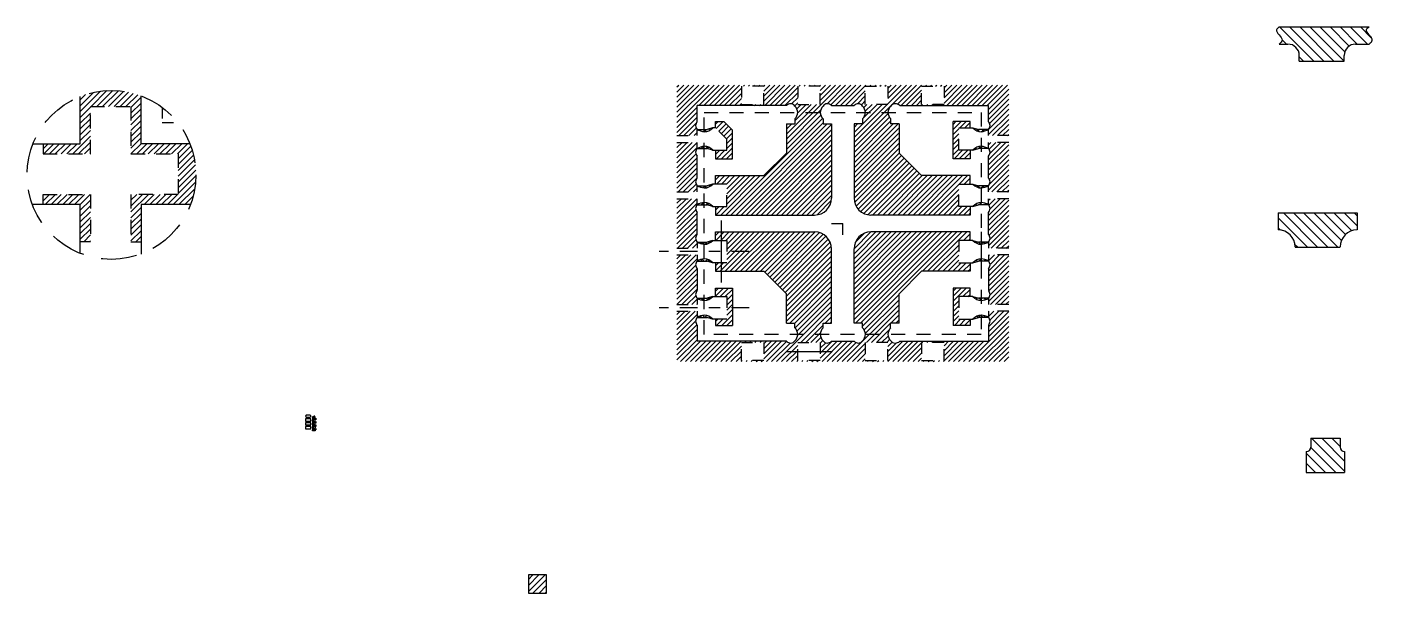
# Model space of a CAD drawing. Header units: millimetres. Extents: x 394.3 to 449.6, y 107.9 to 113.3.
# Drawn here: x 421.22 to 433.18, y 107.94 to 112.97 of the extents above; entities that cross this region are included whole.
import ezdxf

# ---------------------------------------------------------------- set-up
doc = ezdxf.new("R2010")
doc.units = ezdxf.units.MM
doc.header["$LTSCALE"] = 0.5
for name, pattern in [('CENTER', [50.8, 31.75, -6.35, 6.35, -6.35]), ('DASHED2', [9.525, 6.35, -3.175]), ('HIDDEN', [0.375, 0.25, -0.125]), ('PHANTOM', [2.5, 1.25, -0.25, 0.25, -0.25, 0.25, -0.25])]:
    doc.linetypes.add(name, pattern=pattern)
for name, color, linetype in [('1D', 4, 'Continuous'), ('BTM', 7, 'HIDDEN'), ('CEN', 2, 'CENTER'), ('DIM', 3, 'Continuous'), ('HEB', 4, 'Continuous'), ('HET', 6, 'Continuous'), ('PKG', 1, 'PHANTOM')]:
    doc.layers.add(name, color=color, linetype=linetype)
pattern_1 = [(45, (427.21077, 110.542206), (-0.02245064, 0.02245064), []), (135, (427.21077, 110.542206), (-0.02245064, -0.02245064), [])]
pattern_2 = [(135, (407.43764, 111.00964), (-0.04490128, -0.04490128), [])]

msp = doc.modelspace()

# ---------------------------------------------------------------- hatches: boundary and pattern name
at = {"ltscale": 0.1}
h = msp.add_hatch(dxfattribs=at)
h.set_pattern_fill('ANSI31', color=0, scale=0.02, angle=90, style=0)
h.set_pattern_definition(pattern_2)
edge = h.paths.add_edge_path()
edge.add_line((433.009, 112.813), (433.13, 112.813))
edge.add_spline(control_points=[(433.13, 112.813), (433.142, 112.822), (433.182, 112.865), (433.074, 112.924), (433.118, 112.957), (433.13, 112.965)], knot_values=[0, 0, 0, 0, 0.03085, 0.109821, 0.137676, 0.137676, 0.137676, 0.137676], degree=3, periodic=0)
edge.add_line((433.13, 112.965), (432.331, 112.965))
edge.add_spline(control_points=[(432.331, 112.965), (432.32, 112.957), (432.278, 112.925), (432.385, 112.866), (432.345, 112.823), (432.331, 112.813)], knot_values=[0.001312, 0.001312, 0.001312, 0.001312, 0.027856, 0.106827, 0.137676, 0.137676, 0.137676, 0.137676], degree=3, periodic=0)
edge.add_line((432.331, 112.813), (432.409, 112.813))
edge.add_arc((432.409, 112.713), 0.1, 0, 90, ccw=False)
edge.add_line((432.509, 112.713), (432.509, 112.661))
edge.add_line((432.509, 112.661), (432.909, 112.661))
edge.add_line((432.909, 112.661), (432.909, 112.713))
edge.add_arc((433.009, 112.713), 0.1, 90, 180, ccw=False)
h = msp.add_hatch(dxfattribs=at)
h.set_pattern_fill('ANSI31', color=0, scale=0.02, angle=90, style=0)
h.set_pattern_definition(pattern_2)
h.paths.add_polyline_path([(433.022, 111.162), (433.022, 111.314), (432.322, 111.314), (432.322, 111.162, -0.414214), (432.472, 111.012), (432.472, 111.01), (432.872, 111.01, -0.418124)])
h = msp.add_hatch(dxfattribs=at)
h.set_pattern_fill('ANSI31', color=0, scale=0.02, angle=90, style=0)
h.set_pattern_definition([(135, (407.661746, 110.56195), (-0.04490128, -0.04490128), [])])
h.paths.add_polyline_path([(432.912, 109.193, -0.414214), (432.872, 109.233), (432.872, 109.313), (432.612, 109.313), (432.612, 109.233, -0.414214), (432.572, 109.193), (432.572, 109.009), (432.912, 109.009)])
at = {"layer": '1D'}
h = msp.add_hatch(dxfattribs=at)
h.set_pattern_fill('ANSI31', color=256, scale=0.012, angle=360, style=0)
h.set_pattern_definition([(45, (427.631674, 110.131055), (-0.02694077, 0.02694077), [])])
h.paths.add_polyline_path([(425.827, 107.937), (425.827, 108.098), (425.666, 108.098), (425.666, 107.937)])
at = {"layer": 'HEB', "ltscale": 0.1}
h = msp.add_hatch(dxfattribs=at)
h.set_pattern_fill('ANSI31', color=256, scale=0.011489, style=0)
h.set_pattern_definition([(45, (413.965686, 105.936203), (-0.02579444, 0.02579444), [])])
h.paths.add_polyline_path([(421.688, 112.348), (421.688, 111.928), (421.358, 111.928), (421.358, 111.838), (421.778, 111.838), (421.778, 112.258), (422.138, 112.258), (422.138, 111.838), (422.558, 111.838), (422.558, 111.478), (422.138, 111.478), (422.138, 111.058), (422.228, 111.058), (422.228, 111.388), (422.668, 111.388, 0.089643), (422.715, 111.651, 0.095025), (422.662, 111.928), (422.228, 111.928), (422.228, 112.353, 0.186255)])
h.paths.add_polyline_path([(421.688, 111.388), (421.688, 111.058), (421.778, 111.058), (421.778, 111.478), (421.358, 111.478), (421.358, 111.388)], flags=17)
h = msp.add_hatch(dxfattribs=at)
h.set_pattern_fill('ANSI31', color=256, scale=0.01)
h.set_pattern_definition([(45, (427.430114, 110.58727), (-0.02245064, 0.02245064), [])])
h.paths.add_polyline_path([(427.477, 110.645), (427.327, 110.645), (427.327, 110.57), (427.427, 110.57), (427.427, 110.37), (427.327, 110.37), (427.327, 110.315), (427.477, 110.315)], flags=17)
h.paths.add_polyline_path([(429.587, 110.645), (429.437, 110.645), (429.437, 110.315), (429.587, 110.315), (429.587, 110.37), (429.487, 110.37), (429.487, 110.57), (429.587, 110.57)], flags=17)
h.paths.add_polyline_path([(427.165, 110.818, -0.442346), (427.165, 110.885), (427.165, 110.94), (426.985, 110.94), (426.985, 110.5), (427.165, 110.5), (427.165, 110.555, -0.442346), (427.165, 110.623)])
h.paths.add_polyline_path([(429.93, 110.94), (429.75, 110.94), (429.75, 110.885, -0.442346), (429.75, 110.818), (429.75, 110.623, -0.442346), (429.75, 110.555), (429.75, 110.5), (429.93, 110.5)])
h.paths.add_polyline_path([(429.93, 110.44), (429.75, 110.44), (429.75, 110.385, -0.442346), (429.75, 110.318), (429.75, 110.173), (428.963, 110.173, -0.437524), (428.882, 110.178, -0.200628), (428.857, 110.235), (428.657, 110.235, -0.200628), (428.632, 110.178, -0.473707), (428.558, 110.173), (428.357, 110.173, -0.473707), (428.282, 110.178, -0.200628), (428.257, 110.235), (428.057, 110.235, -0.200628), (428.032, 110.178, -0.473707), (427.958, 110.173), (427.165, 110.173), (427.165, 110.318, -0.442346), (427.165, 110.385), (427.165, 110.44), (426.985, 110.44), (426.985, 109.993), (429.93, 109.993)])
h.paths.add_polyline_path([(429.357, 110.163), (429.357, 110.003), (429.157, 110.003), (429.157, 110.163)], flags=16)
h.paths.add_polyline_path([(428.857, 110.163), (428.857, 110.003), (428.657, 110.003), (428.657, 110.163)], flags=16)
h.paths.add_polyline_path([(428.257, 110.163), (428.257, 110.003), (428.057, 110.003), (428.057, 110.163)], flags=16)
h.paths.add_polyline_path([(427.757, 110.163), (427.757, 110.003), (427.557, 110.003), (427.557, 110.163)], flags=16)
h.paths.add_polyline_path([(427.165, 111.318, -0.442346), (427.165, 111.385), (427.165, 111.44), (426.985, 111.44), (426.985, 111), (427.165, 111), (427.165, 111.055, -0.442346), (427.165, 111.123)])
h.paths.add_polyline_path([(429.93, 111.44), (429.75, 111.44), (429.75, 111.385, -0.442346), (429.75, 111.318), (429.75, 111.123, -0.442346), (429.75, 111.055), (429.75, 111), (429.93, 111)])
h.paths.add_polyline_path([(429.487, 111.07), (429.587, 111.07), (429.587, 111.145), (428.707, 111.145, 0.414214), (428.557, 110.995), (428.557, 110.335), (428.632, 110.335), (428.632, 110.293, -0.200628), (428.657, 110.235), (428.857, 110.235, -0.200628), (428.882, 110.293), (428.882, 110.335), (428.957, 110.335), (428.957, 110.595), (429.157, 110.795), (429.587, 110.795), (429.587, 110.87), (429.487, 110.87)])
h.paths.add_polyline_path([(428.357, 110.995, 0.414214), (428.207, 111.145), (427.327, 111.145), (427.327, 111.07), (427.427, 111.07), (427.427, 110.87), (427.327, 110.87), (427.327, 110.795), (427.757, 110.795), (427.957, 110.595), (427.957, 110.335), (428.032, 110.335), (428.032, 110.293, -0.200628), (428.057, 110.235), (428.257, 110.235, -0.200628), (428.282, 110.293), (428.282, 110.335), (428.357, 110.335)])
h.paths.add_polyline_path([(429.587, 111.87), (429.487, 111.87), (429.487, 112.07), (429.587, 112.07), (429.587, 112.125), (429.437, 112.125), (429.437, 111.795), (429.587, 111.795)], flags=17)
h.paths.add_polyline_path([(429.487, 111.57), (429.587, 111.57), (429.587, 111.645), (429.157, 111.645), (428.957, 111.845), (428.957, 112.105), (428.882, 112.105), (428.882, 112.148, -0.200628), (428.857, 112.205), (428.657, 112.205, -0.200628), (428.632, 112.148), (428.632, 112.105), (428.557, 112.105), (428.557, 111.445, 0.414214), (428.707, 111.295), (429.587, 111.295), (429.587, 111.37), (429.487, 111.37)])
h.paths.add_polyline_path([(429.93, 111.94), (429.75, 111.94), (429.75, 111.885, -0.442346), (429.75, 111.818), (429.75, 111.623, -0.442346), (429.75, 111.555), (429.75, 111.5), (429.93, 111.5)])
h.paths.add_polyline_path([(427.402, 112.125), (427.327, 112.125), (427.327, 112.07), (427.427, 111.97), (427.427, 111.87), (427.327, 111.87), (427.327, 111.795), (427.477, 111.795), (427.477, 112.05)], flags=17)
h.paths.add_polyline_path([(427.165, 111.818, -0.442346), (427.165, 111.885), (427.165, 111.94), (426.985, 111.94), (426.985, 111.5), (427.165, 111.5), (427.165, 111.555, -0.442346), (427.165, 111.623)])
h.paths.add_polyline_path([(428.357, 112.105), (428.282, 112.105), (428.282, 112.148, -0.200628), (428.257, 112.205), (428.057, 112.205, -0.200628), (428.032, 112.148), (428.032, 112.105), (427.957, 112.105), (427.957, 111.845), (427.757, 111.645), (427.327, 111.645), (427.327, 111.57), (427.427, 111.57), (427.427, 111.37), (427.327, 111.37), (427.327, 111.295), (428.207, 111.295, 0.414214), (428.357, 111.445)])
h.paths.add_polyline_path([(429.93, 112.448), (426.985, 112.448), (426.985, 112), (427.165, 112), (427.165, 112.055, -0.442346), (427.165, 112.123), (427.165, 112.268), (427.958, 112.268, -0.473707), (428.032, 112.263, -0.200628), (428.057, 112.205), (428.257, 112.205, -0.200628), (428.282, 112.263, -0.473707), (428.357, 112.268), (428.558, 112.268, -0.473707), (428.632, 112.263, -0.200628), (428.657, 112.205), (428.857, 112.205, -0.200628), (428.882, 112.263, -0.437524), (428.963, 112.268), (429.75, 112.268), (429.75, 112.123, -0.442346), (429.75, 112.055), (429.75, 112), (429.93, 112)])
h.paths.add_polyline_path([(428.657, 112.438), (428.857, 112.438), (428.857, 112.278), (428.657, 112.278)], flags=16)
h.paths.add_polyline_path([(428.257, 112.278), (428.057, 112.278), (428.057, 112.438), (428.257, 112.438)], flags=16)
h.paths.add_polyline_path([(429.157, 112.438), (429.357, 112.438), (429.357, 112.278), (429.157, 112.278)], flags=16)
h.paths.add_polyline_path([(427.757, 112.278), (427.557, 112.278), (427.557, 112.438), (427.757, 112.438)], flags=16)
at = {"layer": 'HET'}
h = msp.add_hatch(dxfattribs=at)
h.set_pattern_fill('ANSI37', color=6, scale=0.01)
h.set_pattern_definition(pattern_1)
edge = h.paths.add_edge_path()
edge.add_line((427.227, 110.555), (427.165, 110.555))
edge.add_arc((427.234, 110.665), 0.129, 237.5482, 266.9625)
edge.add_line((427.227, 110.535), (427.227, 110.555))
edge = h.paths.add_edge_path()
edge.add_line((427.302, 110.57), (427.252, 110.555))
edge.add_line((427.252, 110.555), (427.227, 110.555))
edge.add_line((427.227, 110.555), (427.227, 110.535))
edge.add_arc((427.228, 110.632), 0.097, 269.7529, 320.2809)
edge = h.paths.add_edge_path()
edge.add_arc((427.234, 110.276), 0.129, 93.0375, 122.4518)
edge.add_line((427.165, 110.385), (427.227, 110.385))
edge.add_line((427.227, 110.385), (427.227, 110.405))
edge = h.paths.add_edge_path()
edge.add_line((427.227, 110.405), (427.227, 110.385))
edge.add_line((427.227, 110.385), (427.252, 110.385))
edge.add_line((427.252, 110.385), (427.302, 110.37))
edge.add_arc((427.228, 110.309), 0.097, 39.7191, 90.2471)
edge = h.paths.add_edge_path()
edge.add_line((427.227, 111.055), (427.165, 111.055))
edge.add_arc((427.234, 111.165), 0.129, 237.5482, 266.9625)
edge.add_line((427.227, 111.035), (427.227, 111.055))
edge = h.paths.add_edge_path()
edge.add_line((427.302, 111.07), (427.252, 111.055))
edge.add_line((427.252, 111.055), (427.227, 111.055))
edge.add_line((427.227, 111.055), (427.227, 111.035))
edge.add_arc((427.228, 111.132), 0.097, 269.7529, 320.2809)
edge = h.paths.add_edge_path()
edge.add_arc((427.234, 110.776), 0.129, 93.0375, 122.4518)
edge.add_line((427.165, 110.885), (427.227, 110.885))
edge.add_line((427.227, 110.885), (427.227, 110.905))
edge = h.paths.add_edge_path()
edge.add_line((427.227, 110.905), (427.227, 110.885))
edge.add_line((427.227, 110.885), (427.252, 110.885))
edge.add_line((427.252, 110.885), (427.302, 110.87))
edge.add_arc((427.228, 110.809), 0.097, 39.7191, 90.2471)
edge = h.paths.add_edge_path()
edge.add_line((427.227, 111.555), (427.165, 111.555))
edge.add_arc((427.234, 111.665), 0.129, 237.5482, 266.9625)
edge.add_line((427.227, 111.535), (427.227, 111.555))
edge = h.paths.add_edge_path()
edge.add_line((427.302, 111.57), (427.252, 111.555))
edge.add_line((427.252, 111.555), (427.227, 111.555))
edge.add_line((427.227, 111.555), (427.227, 111.535))
edge.add_arc((427.228, 111.632), 0.097, 269.7529, 320.2809)
edge = h.paths.add_edge_path()
edge.add_arc((427.228, 111.31), 0.0956, 90.6028, 127.7552)
edge.add_line((427.17, 111.385), (427.227, 111.385))
edge.add_line((427.227, 111.385), (427.227, 111.405))
edge = h.paths.add_edge_path()
edge.add_line((427.227, 111.405), (427.227, 111.385))
edge.add_line((427.227, 111.385), (427.252, 111.385))
edge.add_line((427.252, 111.385), (427.302, 111.37))
edge.add_arc((427.228, 111.309), 0.097, 39.7191, 90.2471)
edge = h.paths.add_edge_path()
edge.add_line((427.227, 112.055), (427.165, 112.055))
edge.add_arc((427.234, 112.165), 0.129, 237.5482, 266.9625)
edge.add_line((427.227, 112.035), (427.227, 112.055))
edge = h.paths.add_edge_path()
edge.add_line((427.302, 112.07), (427.252, 112.055))
edge.add_line((427.252, 112.055), (427.227, 112.055))
edge.add_line((427.227, 112.055), (427.227, 112.035))
edge.add_arc((427.228, 112.132), 0.097, 269.7529, 320.2809)
edge = h.paths.add_edge_path()
edge.add_arc((427.234, 111.776), 0.129, 93.0375, 122.4518)
edge.add_line((427.165, 111.885), (427.227, 111.885))
edge.add_line((427.227, 111.885), (427.227, 111.905))
edge = h.paths.add_edge_path()
edge.add_line((427.227, 111.905), (427.227, 111.885))
edge.add_line((427.227, 111.885), (427.252, 111.885))
edge.add_line((427.252, 111.885), (427.302, 111.87))
edge.add_arc((427.228, 111.809), 0.097, 39.7191, 90.2471)
h = msp.add_hatch(dxfattribs=at)
h.set_pattern_fill('ANSI37', color=6, scale=0.01)
h.set_pattern_definition(pattern_1)
edge = h.paths.add_edge_path()
edge.add_line((429.687, 110.555), (429.75, 110.555))
edge.add_arc((429.68, 110.665), 0.129, 273.0375, 302.4518, ccw=False)
edge.add_line((429.687, 110.535), (429.687, 110.555))
edge = h.paths.add_edge_path()
edge.add_line((429.612, 110.57), (429.662, 110.555))
edge.add_line((429.662, 110.555), (429.687, 110.555))
edge.add_line((429.687, 110.555), (429.687, 110.535))
edge.add_arc((429.687, 110.632), 0.097, 219.7191, 270.2471, ccw=False)
edge = h.paths.add_edge_path()
edge.add_arc((429.68, 110.276), 0.129, 57.5482, 86.9625, ccw=False)
edge.add_line((429.75, 110.385), (429.687, 110.385))
edge.add_line((429.687, 110.385), (429.687, 110.405))
edge = h.paths.add_edge_path()
edge.add_line((429.687, 110.405), (429.687, 110.385))
edge.add_line((429.687, 110.385), (429.662, 110.385))
edge.add_line((429.662, 110.385), (429.612, 110.37))
edge.add_arc((429.687, 110.309), 0.097, 89.7529, 140.2809, ccw=False)
edge = h.paths.add_edge_path()
edge.add_line((429.687, 111.055), (429.75, 111.055))
edge.add_arc((429.68, 111.165), 0.129, 273.0375, 302.4518, ccw=False)
edge.add_line((429.687, 111.035), (429.687, 111.055))
edge = h.paths.add_edge_path()
edge.add_line((429.612, 111.07), (429.662, 111.055))
edge.add_line((429.662, 111.055), (429.687, 111.055))
edge.add_line((429.687, 111.055), (429.687, 111.035))
edge.add_arc((429.687, 111.132), 0.097, 219.7191, 270.2471, ccw=False)
edge = h.paths.add_edge_path()
edge.add_arc((429.68, 110.776), 0.129, 57.5482, 86.9625, ccw=False)
edge.add_line((429.75, 110.885), (429.687, 110.885))
edge.add_line((429.687, 110.885), (429.687, 110.905))
edge = h.paths.add_edge_path()
edge.add_line((429.687, 110.905), (429.687, 110.885))
edge.add_line((429.687, 110.885), (429.662, 110.885))
edge.add_line((429.662, 110.885), (429.612, 110.87))
edge.add_arc((429.687, 110.809), 0.097, 89.7529, 140.2809, ccw=False)
edge = h.paths.add_edge_path()
edge.add_line((429.687, 111.555), (429.75, 111.555))
edge.add_arc((429.68, 111.665), 0.129, 273.0375, 302.4518, ccw=False)
edge.add_line((429.687, 111.535), (429.687, 111.555))
edge = h.paths.add_edge_path()
edge.add_line((429.612, 111.57), (429.662, 111.555))
edge.add_line((429.662, 111.555), (429.687, 111.555))
edge.add_line((429.687, 111.555), (429.687, 111.535))
edge.add_arc((429.687, 111.632), 0.097, 219.7191, 270.2471, ccw=False)
edge = h.paths.add_edge_path()
edge.add_arc((429.68, 111.276), 0.129, 57.5482, 86.9625, ccw=False)
edge.add_line((429.75, 111.385), (429.687, 111.385))
edge.add_line((429.687, 111.385), (429.687, 111.405))
edge = h.paths.add_edge_path()
edge.add_line((429.687, 111.405), (429.687, 111.385))
edge.add_line((429.687, 111.385), (429.662, 111.385))
edge.add_line((429.662, 111.385), (429.612, 111.37))
edge.add_arc((429.687, 111.309), 0.097, 89.7529, 140.2809, ccw=False)
edge = h.paths.add_edge_path()
edge.add_line((429.687, 112.055), (429.75, 112.055))
edge.add_arc((429.68, 112.165), 0.129, 273.0375, 302.4518, ccw=False)
edge.add_line((429.687, 112.035), (429.687, 112.055))
edge = h.paths.add_edge_path()
edge.add_line((429.612, 112.07), (429.662, 112.055))
edge.add_line((429.662, 112.055), (429.687, 112.055))
edge.add_line((429.687, 112.055), (429.687, 112.035))
edge.add_arc((429.687, 112.132), 0.097, 219.7191, 270.2471, ccw=False)
edge = h.paths.add_edge_path()
edge.add_arc((429.68, 111.776), 0.129, 57.5482, 86.9625, ccw=False)
edge.add_line((429.75, 111.885), (429.687, 111.885))
edge.add_line((429.687, 111.885), (429.687, 111.905))
edge = h.paths.add_edge_path()
edge.add_line((429.687, 111.905), (429.687, 111.885))
edge.add_line((429.687, 111.885), (429.662, 111.885))
edge.add_line((429.662, 111.885), (429.612, 111.87))
edge.add_arc((429.687, 111.809), 0.097, 89.7529, 140.2809, ccw=False)

# ---------------------------------------------------------------- linework, layer by layer
at = {"ltscale": 0.1}
for p, q in [((432.331, 112.965), (433.13, 112.965)), ((432.331, 112.813), (432.409, 112.813)), ((433.009, 112.813), (433.13, 112.813)), ((432.509, 112.661), (432.909, 112.661)), ((422.228, 111.928), (422.228, 112.353)), ((422.662, 111.928), (422.228, 111.928)), ((432.322, 111.314), (433.022, 111.314)), ((432.322, 111.314), (432.322, 111.162)), ((433.022, 111.314), (433.022, 111.162)), ((432.472, 111.012), (432.472, 111.01)), ((432.472, 111.01), (432.872, 111.01)), ((432.612, 109.313), (432.872, 109.313)), ((432.612, 109.313), (432.612, 109.233)), ((432.872, 109.313), (432.872, 109.233)), ((432.572, 109.193), (432.572, 109.009)), ((432.912, 109.193), (432.912, 109.009)), ((432.572, 109.009), (432.912, 109.009))]:
    msp.add_line(p, q, dxfattribs=at)
at = {"color": 0, "ltscale": 0.1}
for p, q in [((432.509, 112.661), (432.509, 112.713)), ((432.909, 112.661), (432.909, 112.713))]:
    msp.add_line(p, q, dxfattribs=at)
for p, q in [((427.958, 112.268), (427.165, 112.268)), ((427.165, 112.123), (427.165, 112.268)), ((428.357, 112.268), (428.558, 112.268)), ((428.963, 112.268), (429.75, 112.268)), ((429.75, 112.123), (429.75, 112.268)), ((428.032, 112.148), (428.032, 112.105)), ((428.282, 112.148), (428.282, 112.105)), ((428.632, 112.148), (428.632, 112.105)), ((428.882, 112.148), (428.882, 112.105)), ((427.165, 112.055), (427.252, 112.055)), ((427.302, 112.07), (427.252, 112.055)), ((427.327, 112.07), (427.302, 112.07)), ((427.327, 112.07), (427.327, 112.125)), ((427.327, 112.125), (427.402, 112.125)), ((427.402, 112.125), (427.477, 112.05)), ((427.477, 111.795), (427.477, 112.05)), ((427.957, 112.105), (428.032, 112.105)), ((427.957, 112.105), (427.957, 111.845)), ((428.282, 112.105), (428.357, 112.105)), ((428.357, 112.105), (428.357, 111.445)), ((428.632, 112.105), (428.557, 112.105)), ((428.557, 112.105), (428.557, 111.445)), ((428.957, 112.105), (428.882, 112.105)), ((428.957, 112.105), (428.957, 111.845)), ((429.587, 112.125), (429.437, 112.125)), ((429.437, 111.795), (429.437, 112.125)), ((429.587, 112.07), (429.587, 112.125)), ((429.587, 112.07), (429.612, 112.07)), ((429.612, 112.07), (429.662, 112.055)), ((429.75, 112.055), (429.662, 112.055)), ((427.165, 111.885), (427.252, 111.885)), ((427.165, 111.623), (427.165, 111.818)), ((427.302, 111.87), (427.252, 111.885)), ((427.302, 111.87), (427.327, 111.87)), ((427.327, 111.87), (427.327, 111.795)), ((427.327, 111.795), (427.477, 111.795)), ((427.757, 111.645), (427.957, 111.845)), ((429.157, 111.645), (428.957, 111.845)), ((429.587, 111.795), (429.437, 111.795)), ((429.587, 111.87), (429.587, 111.795)), ((429.612, 111.87), (429.587, 111.87)), ((429.612, 111.87), (429.662, 111.885)), ((429.75, 111.885), (429.662, 111.885)), ((429.75, 111.623), (429.75, 111.818)), ((427.165, 111.555), (427.252, 111.555)), ((427.302, 111.57), (427.252, 111.555)), ((427.327, 111.57), (427.302, 111.57)), ((427.327, 111.57), (427.327, 111.645)), ((427.327, 111.645), (427.757, 111.645)), ((429.587, 111.645), (429.157, 111.645)), ((429.587, 111.57), (429.587, 111.645)), ((429.587, 111.57), (429.612, 111.57)), ((429.612, 111.57), (429.662, 111.555)), ((429.75, 111.555), (429.662, 111.555)), ((427.165, 111.385), (427.252, 111.385)), ((427.165, 111.123), (427.165, 111.318)), ((427.302, 111.37), (427.252, 111.385)), ((427.302, 111.37), (427.327, 111.37)), ((427.327, 111.37), (427.327, 111.295)), ((427.327, 111.295), (428.207, 111.295)), ((429.587, 111.295), (428.707, 111.295)), ((429.587, 111.37), (429.587, 111.295)), ((429.612, 111.37), (429.587, 111.37)), ((429.612, 111.37), (429.662, 111.385)), ((429.75, 111.385), (429.662, 111.385)), ((429.75, 111.123), (429.75, 111.318)), ((427.165, 111.055), (427.252, 111.055)), ((427.302, 111.07), (427.252, 111.055)), ((427.302, 111.07), (427.327, 111.07)), ((427.327, 111.07), (427.327, 111.145)), ((427.327, 111.145), (428.207, 111.145)), ((429.587, 111.145), (428.707, 111.145)), ((429.587, 111.07), (429.587, 111.145)), ((429.612, 111.07), (429.587, 111.07)), ((429.612, 111.07), (429.662, 111.055)), ((429.75, 111.055), (429.662, 111.055)), ((428.357, 110.335), (428.357, 110.995)), ((428.557, 110.335), (428.557, 110.995)), ((427.165, 110.885), (427.252, 110.885)), ((427.165, 110.818), (427.165, 110.623)), ((427.302, 110.87), (427.252, 110.885)), ((427.327, 110.87), (427.302, 110.87)), ((427.327, 110.87), (427.327, 110.795)), ((429.587, 110.87), (429.587, 110.795)), ((429.587, 110.87), (429.612, 110.87)), ((429.612, 110.87), (429.662, 110.885)), ((429.75, 110.885), (429.662, 110.885)), ((429.75, 110.818), (429.75, 110.623)), ((427.327, 110.795), (427.757, 110.795)), ((427.757, 110.795), (427.957, 110.595)), ((429.157, 110.795), (428.957, 110.595)), ((429.587, 110.795), (429.157, 110.795)), ((427.327, 110.57), (427.327, 110.645)), ((427.327, 110.645), (427.477, 110.645)), ((427.477, 110.645), (427.477, 110.315)), ((427.957, 110.335), (427.957, 110.595)), ((428.957, 110.335), (428.957, 110.595)), ((429.587, 110.645), (429.437, 110.645)), ((429.437, 110.645), (429.437, 110.315)), ((429.587, 110.57), (429.587, 110.645)), ((427.165, 110.555), (427.252, 110.555)), ((427.302, 110.57), (427.252, 110.555)), ((427.302, 110.57), (427.327, 110.57)), ((429.612, 110.57), (429.587, 110.57)), ((429.612, 110.57), (429.662, 110.555)), ((429.75, 110.555), (429.662, 110.555)), ((427.165, 110.385), (427.252, 110.385)), ((427.302, 110.37), (427.252, 110.385)), ((427.327, 110.37), (427.302, 110.37)), ((427.327, 110.37), (427.327, 110.315)), ((427.957, 110.335), (428.032, 110.335)), ((428.032, 110.293), (428.032, 110.335)), ((428.282, 110.335), (428.357, 110.335)), ((428.282, 110.293), (428.282, 110.335)), ((428.632, 110.335), (428.557, 110.335)), ((428.632, 110.293), (428.632, 110.335)), ((428.957, 110.335), (428.882, 110.335)), ((428.882, 110.293), (428.882, 110.335)), ((429.587, 110.37), (429.587, 110.315)), ((429.587, 110.37), (429.612, 110.37)), ((429.612, 110.37), (429.662, 110.385)), ((429.75, 110.385), (429.662, 110.385)), ((427.165, 110.318), (427.165, 110.173)), ((427.327, 110.315), (427.477, 110.315)), ((429.587, 110.315), (429.437, 110.315)), ((429.75, 110.318), (429.75, 110.173)), ((427.958, 110.173), (427.165, 110.173)), ((428.357, 110.173), (428.558, 110.173)), ((428.963, 110.173), (429.75, 110.173)), ((425.827, 108.098), (425.666, 108.098)), ((425.666, 108.098), (425.666, 107.937)), ((425.827, 107.937), (425.827, 108.098)), ((425.666, 107.937), (425.827, 107.937))]:
    msp.add_line(p, q)
at = {"ltscale": 0.03}
for p, q in [((423.773, 109.503), (423.75, 109.503)), ((423.75, 109.495), (423.75, 109.503)), ((423.773, 109.494), (423.773, 109.503)), ((423.763, 109.495), (423.75, 109.495)), ((423.763, 109.474), (423.75, 109.474)), ((423.75, 109.465), (423.75, 109.474)), ((423.763, 109.465), (423.75, 109.465)), ((423.763, 109.444), (423.75, 109.444)), ((423.75, 109.435), (423.75, 109.444)), ((423.763, 109.435), (423.75, 109.435)), ((423.763, 109.414), (423.75, 109.414)), ((423.75, 109.405), (423.75, 109.414)), ((423.763, 109.405), (423.75, 109.405)), ((423.763, 109.386), (423.75, 109.386)), ((423.75, 109.377), (423.75, 109.386)), ((423.763, 109.491), (423.763, 109.495)), ((423.763, 109.491), (423.765, 109.491)), ((423.765, 109.479), (423.763, 109.479)), ((423.763, 109.479), (423.763, 109.474)), ((423.763, 109.461), (423.763, 109.465)), ((423.763, 109.461), (423.765, 109.461)), ((423.765, 109.449), (423.763, 109.449)), ((423.763, 109.449), (423.763, 109.444)), ((423.763, 109.431), (423.763, 109.435)), ((423.765, 109.431), (423.763, 109.431)), ((423.763, 109.419), (423.765, 109.419)), ((423.763, 109.419), (423.763, 109.414)), ((423.763, 109.401), (423.763, 109.405)), ((423.765, 109.401), (423.763, 109.401)), ((423.763, 109.389), (423.763, 109.386)), ((423.763, 109.389), (423.765, 109.389)), ((423.765, 109.491), (423.768, 109.49)), ((423.765, 109.479), (423.768, 109.48)), ((423.765, 109.461), (423.768, 109.46)), ((423.765, 109.449), (423.768, 109.45)), ((423.765, 109.431), (423.768, 109.43)), ((423.765, 109.419), (423.768, 109.42)), ((423.765, 109.401), (423.768, 109.4)), ((423.765, 109.389), (423.768, 109.39)), ((423.773, 109.49), (423.768, 109.49)), ((423.773, 109.48), (423.768, 109.48)), ((423.773, 109.46), (423.768, 109.46)), ((423.773, 109.45), (423.768, 109.45)), ((423.773, 109.43), (423.768, 109.43)), ((423.773, 109.42), (423.768, 109.42)), ((423.773, 109.4), (423.768, 109.4)), ((423.773, 109.4), (423.768, 109.4)), ((423.773, 109.39), (423.768, 109.39)), ((423.773, 109.39), (423.768, 109.39)), ((423.773, 109.464), (423.773, 109.476)), ((423.773, 109.434), (423.773, 109.446)), ((423.773, 109.416), (423.773, 109.404)), ((423.773, 109.386), (423.773, 109.377)), ((423.773, 109.377), (423.75, 109.377))]:
    msp.add_line(p, q, dxfattribs=at)
at = {"ltscale": 0.1}
for points in [[(421.268, 111.928), (421.688, 111.928), (421.688, 112.348)], [(421.688, 110.954), (421.688, 111.388), (421.262, 111.388)], [(422.668, 111.388), (422.228, 111.388), (422.228, 110.948)]]:
    msp.add_lwpolyline(points, dxfattribs=at)
at = {"ltscale": 0.03}
msp.add_lwpolyline([(423.726, 109.517), (423.698, 109.517, 0.414214), (423.689, 109.508), (423.689, 109.508, 0.414214), (423.698, 109.499), (423.726, 109.499, 0.414214), (423.735, 109.508), (423.735, 109.508, 0.414214)], format="xyb", close=True, dxfattribs=at)
for points in [[(423.735, 109.484), (423.689, 109.484), (423.689, 109.464), (423.735, 109.464)], [(423.735, 109.45), (423.689, 109.45), (423.689, 109.43), (423.735, 109.43)], [(423.735, 109.415), (423.689, 109.415), (423.689, 109.395), (423.735, 109.395)]]:
    msp.add_lwpolyline(points, close=True, dxfattribs=at)
at = {"color": 0, "ltscale": 0.1}
for centre, start, end in [((432.409, 112.713), 360, 90), ((433.009, 112.713), 90, 180)]:
    msp.add_arc(centre, 0.1, start, end, dxfattribs=at)
for centre, radius, start, end in [((427.993, 112.235), 0.0481, 35.4545, 136.8435), ((427.976, 112.204), 0.0813, 0.8095, 46.1877), ((428.339, 112.204), 0.0813, 133.8123, 179.1905), ((428.321, 112.235), 0.0481, 43.1565, 144.5455), ((428.593, 112.235), 0.0481, 35.4545, 136.8435), ((428.576, 112.204), 0.0813, 0.8095, 46.1877), ((428.939, 112.204), 0.0813, 133.8123, 179.1905), ((428.925, 112.228), 0.0552, 46.2757, 140.7978), ((427.976, 112.207), 0.0813, 313.8123, 359.1905), ((428.339, 112.207), 0.0813, 180.8095, 226.1877), ((428.576, 112.207), 0.0813, 313.8123, 359.1905), ((428.939, 112.207), 0.0813, 180.8095, 226.1877), ((427.196, 112.089), 0.0458, 132.2759, 227.7241), ((427.234, 112.165), 0.129, 237.5482, 266.9625), ((427.228, 112.132), 0.097, 269.7529, 320.2809), ((429.687, 112.132), 0.097, 219.7191, 270.2471), ((429.68, 112.165), 0.129, 273.0375, 302.4518), ((429.719, 112.089), 0.0458, 312.2759, 47.7241), ((427.234, 111.776), 0.129, 93.0375, 122.4518), ((427.228, 111.809), 0.097, 39.7191, 90.2471), ((429.687, 111.809), 0.097, 89.7529, 140.2809), ((429.68, 111.776), 0.129, 57.5482, 86.9625), ((427.196, 111.852), 0.0458, 132.2759, 227.7241), ((429.719, 111.852), 0.0458, 312.2759, 47.7241), ((427.196, 111.589), 0.0458, 132.2759, 227.7241), ((427.234, 111.665), 0.129, 237.5482, 266.9625), ((427.228, 111.632), 0.097, 269.7529, 320.2809), ((429.687, 111.632), 0.097, 219.7191, 270.2471), ((429.68, 111.665), 0.129, 273.0375, 302.4518), ((429.719, 111.589), 0.0458, 312.2759, 47.7241), ((428.207, 111.445), 0.15, 270, 0), ((428.707, 111.445), 0.15, 180, 270), ((427.196, 111.352), 0.0458, 132.2759, 227.7241), ((427.234, 111.276), 0.129, 93.0375, 122.4518), ((427.228, 111.309), 0.097, 39.7191, 90.2471), ((429.687, 111.309), 0.097, 89.7529, 140.2809), ((429.68, 111.276), 0.129, 57.5482, 86.9625), ((429.719, 111.352), 0.0458, 312.2759, 47.7241), ((427.196, 111.089), 0.0458, 132.2759, 227.7241), ((427.234, 111.165), 0.129, 237.5482, 266.9625), ((427.228, 111.132), 0.097, 269.7529, 320.2809), ((428.207, 110.995), 0.15, 0, 90), ((428.707, 110.995), 0.15, 90, 180), ((429.687, 111.132), 0.097, 219.7191, 270.2471), ((429.68, 111.165), 0.129, 273.0375, 302.4518), ((429.719, 111.089), 0.0458, 312.2759, 47.7241), ((427.196, 110.852), 0.0458, 132.2759, 227.7241), ((427.234, 110.776), 0.129, 93.0375, 122.4518), ((427.228, 110.809), 0.097, 39.7191, 90.2471), ((429.687, 110.809), 0.097, 89.7529, 140.2809), ((429.68, 110.776), 0.129, 57.5482, 86.9625), ((429.719, 110.852), 0.0458, 312.2759, 47.7241), ((427.196, 110.589), 0.0458, 132.2759, 227.7241), ((429.719, 110.589), 0.0458, 312.2759, 47.7241), ((427.234, 110.665), 0.129, 237.5482, 266.9625), ((427.228, 110.632), 0.097, 269.7529, 320.2809), ((429.687, 110.632), 0.097, 219.7191, 270.2471), ((429.68, 110.665), 0.129, 273.0375, 302.4518), ((427.196, 110.352), 0.0458, 132.2759, 227.7241), ((427.234, 110.276), 0.129, 93.0375, 122.4518), ((427.228, 110.309), 0.097, 39.7191, 90.2471), ((429.687, 110.309), 0.097, 89.7529, 140.2809), ((429.68, 110.276), 0.129, 57.5482, 86.9625), ((429.719, 110.352), 0.0458, 312.2759, 47.7241), ((427.976, 110.234), 0.0813, 0.8095, 46.1877), ((427.976, 110.237), 0.0813, 313.8123, 359.1905), ((428.339, 110.234), 0.0813, 133.8123, 179.1905), ((428.339, 110.237), 0.0813, 180.8095, 226.1877), ((428.576, 110.234), 0.0813, 0.8095, 46.1877), ((428.576, 110.237), 0.0813, 313.8123, 359.1905), ((428.939, 110.234), 0.0813, 133.8123, 179.1905), ((428.939, 110.237), 0.0813, 180.8095, 226.1877), ((427.993, 110.206), 0.0481, 223.1565, 324.5455), ((428.321, 110.206), 0.0481, 215.4545, 316.8435), ((428.593, 110.206), 0.0481, 223.1565, 324.5455), ((428.925, 110.213), 0.0552, 219.2022, 313.7243)]:
    msp.add_arc(centre, radius, start, end)
at = {"ltscale": 0.1}
for centre, radius, start, end in [((432.322, 111.012), 0.15, 0, 90), ((433.022, 111.012), 0.15, 90, 180), ((432.572, 109.233), 0.04, 270, 0), ((432.912, 109.233), 0.04, 180, 270)]:
    msp.add_arc(centre, radius, start, end, dxfattribs=at)
at = {"ltscale": 0.03}
for centre, radius, start, end in [((423.769, 109.495), 0.00582, 219.7191, 270.2471), ((423.769, 109.475), 0.00582, 89.7529, 140.2809), ((423.769, 109.465), 0.00582, 219.7191, 270.2471), ((423.769, 109.445), 0.00582, 89.7529, 140.2809), ((423.769, 109.435), 0.00582, 219.7191, 270.2471), ((423.769, 109.415), 0.00582, 89.7529, 140.2809), ((423.769, 109.405), 0.00582, 219.7191, 270.2471), ((423.769, 109.385), 0.00582, 89.7529, 140.2809), ((423.769, 109.497), 0.00775, 273.0375, 302.4518), ((423.769, 109.473), 0.00775, 57.5482, 86.9625), ((423.769, 109.467), 0.00775, 273.0375, 302.4518), ((423.769, 109.443), 0.00775, 57.5482, 86.9625), ((423.769, 109.437), 0.00775, 273.0375, 302.4518), ((423.769, 109.413), 0.00775, 57.5482, 86.9625), ((423.769, 109.407), 0.00775, 273.0375, 302.4518), ((423.769, 109.383), 0.00775, 57.5482, 86.9625), ((423.771, 109.492), 0.00275, 312.2759, 47.7241), ((423.771, 109.478), 0.00275, 312.2759, 47.7241), ((423.771, 109.462), 0.00275, 312.2759, 47.7241), ((423.771, 109.448), 0.00275, 312.2759, 47.7241), ((423.771, 109.432), 0.00275, 312.2759, 47.7241), ((423.771, 109.418), 0.00275, 312.2759, 47.7241), ((423.771, 109.402), 0.00275, 312.2759, 47.7241), ((423.771, 109.388), 0.00275, 312.2759, 47.7241)]:
    msp.add_arc(centre, radius, start, end, dxfattribs=at)
at = {"color": 0, "ltscale": 0.1}
for points, knots in [([(432.331, 112.965), (432.32, 112.957), (432.278, 112.925), (432.385, 112.866), (432.345, 112.823), (432.331, 112.813)], [0.0013124, 0.0013124, 0.0013124, 0.0013124, 0.0278557, 0.1068269, 0.1376764, 0.1376764, 0.1376764, 0.1376764]), ([(433.13, 112.965), (433.118, 112.957), (433.074, 112.924), (433.182, 112.865), (433.142, 112.822), (433.13, 112.813)], [0, 0, 0, 0, 0.0278557, 0.1068269, 0.1376764, 0.1376764, 0.1376764, 0.1376764])]:
    msp.add_open_spline(points, degree=3, knots=knots, dxfattribs=at)
at = {"layer": '1D', "linetype": 'DASHED2', "ltscale": 0.1}
msp.add_circle((421.965, 111.651), 0.75, dxfattribs=at)
at = {"layer": 'BTM', "ltscale": 0.2}
for p, q in [((427.165, 112), (427.165, 112.055)), ((429.75, 112), (429.75, 112.055)), ((426.985, 112), (427.165, 112)), ((426.985, 111.94), (427.165, 111.94)), ((427.165, 111.885), (427.165, 111.94)), ((429.93, 112), (429.75, 112)), ((429.75, 111.885), (429.75, 111.94)), ((429.93, 111.94), (429.75, 111.94)), ((427.165, 111.5), (427.165, 111.555)), ((429.75, 111.5), (429.75, 111.555)), ((426.985, 111.5), (427.165, 111.5)), ((426.985, 111.44), (427.165, 111.44)), ((427.165, 111.385), (427.165, 111.44)), ((429.93, 111.5), (429.75, 111.5)), ((429.75, 111.385), (429.75, 111.44)), ((429.93, 111.44), (429.75, 111.44)), ((427.165, 111.055), (427.165, 111)), ((429.75, 111.055), (429.75, 111)), ((426.985, 111), (427.165, 111)), ((426.985, 110.94), (427.165, 110.94)), ((427.165, 110.94), (427.165, 110.885)), ((429.93, 111), (429.75, 111)), ((429.75, 110.94), (429.75, 110.885)), ((429.93, 110.94), (429.75, 110.94)), ((426.985, 110.5), (427.165, 110.5)), ((427.165, 110.555), (427.165, 110.5)), ((429.75, 110.555), (429.75, 110.5)), ((429.93, 110.5), (429.75, 110.5)), ((426.985, 110.44), (427.165, 110.44)), ((427.165, 110.44), (427.165, 110.385)), ((429.75, 110.44), (429.75, 110.385)), ((429.93, 110.44), (429.75, 110.44))]:
    msp.add_line(p, q, dxfattribs=at)
at = {"layer": 'BTM', "ltscale": 0.03}
for p, q in [((423.767, 109.503), (423.767, 109.514)), ((423.75, 109.495), (423.75, 109.474)), ((423.75, 109.465), (423.75, 109.444)), ((423.75, 109.435), (423.75, 109.414)), ((423.75, 109.405), (423.75, 109.384)), ((423.773, 109.487), (423.773, 109.49)), ((423.773, 109.487), (423.784, 109.487)), ((423.773, 109.483), (423.784, 109.483)), ((423.773, 109.48), (423.773, 109.483)), ((423.773, 109.457), (423.773, 109.46)), ((423.773, 109.457), (423.784, 109.457)), ((423.773, 109.453), (423.784, 109.453)), ((423.773, 109.45), (423.773, 109.453)), ((423.773, 109.43), (423.773, 109.427)), ((423.773, 109.427), (423.784, 109.427)), ((423.773, 109.423), (423.784, 109.423)), ((423.773, 109.423), (423.773, 109.42)), ((423.773, 109.4), (423.773, 109.397)), ((423.773, 109.397), (423.784, 109.397)), ((423.773, 109.393), (423.784, 109.393)), ((423.773, 109.393), (423.773, 109.39))]:
    msp.add_line(p, q, dxfattribs=at)
at = {"layer": 'BTM', "ltscale": 0.2}
for points in [[(427.557, 112.438), (427.557, 112.278), (427.757, 112.278), (427.757, 112.438)], [(428.057, 112.438), (428.057, 112.278), (428.257, 112.278), (428.257, 112.438)], [(428.857, 112.438), (428.857, 112.278), (428.657, 112.278), (428.657, 112.438)], [(429.357, 112.438), (429.357, 112.278), (429.157, 112.278), (429.157, 112.438)], [(427.557, 110.003), (427.557, 110.163), (427.757, 110.163), (427.757, 110.003)], [(428.057, 110.003), (428.057, 110.163), (428.257, 110.163), (428.257, 110.003)], [(428.857, 110.003), (428.857, 110.163), (428.657, 110.163), (428.657, 110.003)], [(429.357, 110.003), (429.357, 110.163), (429.157, 110.163), (429.157, 110.003)]]:
    msp.add_lwpolyline(points, close=True, dxfattribs=at)
at = {"layer": 'BTM'}
for points in [[(421.358, 111.928), (421.358, 111.838), (421.778, 111.838), (421.778, 112.258), (422.138, 112.258), (422.138, 111.838), (422.558, 111.838), (422.558, 111.478), (422.138, 111.478), (422.138, 111.058), (422.228, 111.058)], [(421.358, 111.388), (421.358, 111.478), (421.778, 111.478), (421.778, 111.058), (421.688, 111.058)]]:
    msp.add_lwpolyline(points, dxfattribs=at)
at = {"layer": 'BTM', "ltscale": 0.2}
for points in [[(427.327, 111.87), (427.427, 111.87), (427.427, 111.97), (427.327, 112.07), (427.327, 112.07)], [(429.587, 111.87), (429.487, 111.87), (429.487, 112.07), (429.587, 112.07), (429.587, 112.07)], [(427.327, 111.37), (427.427, 111.37), (427.427, 111.57), (427.327, 111.57)], [(429.587, 111.37), (429.487, 111.37), (429.487, 111.57), (429.587, 111.57)], [(427.327, 111.07), (427.427, 111.07), (427.427, 110.87), (427.327, 110.87)], [(429.587, 111.07), (429.487, 111.07), (429.487, 110.87), (429.587, 110.87)], [(427.327, 110.57), (427.427, 110.57), (427.427, 110.37), (427.327, 110.37), (427.327, 110.37)], [(429.587, 110.57), (429.487, 110.57), (429.487, 110.37), (429.587, 110.37), (429.587, 110.37)]]:
    msp.add_lwpolyline(points, dxfattribs=at)
at = {"layer": 'BTM', "ltscale": 0.03}
for points in [[(423.763, 109.479), (423.757, 109.479), (423.757, 109.491), (423.763, 109.491)], [(423.763, 109.449), (423.757, 109.449), (423.757, 109.461), (423.763, 109.461)], [(423.763, 109.431), (423.757, 109.431), (423.757, 109.419), (423.763, 109.419)], [(423.763, 109.401), (423.757, 109.401), (423.757, 109.389), (423.763, 109.389), (423.763, 109.389)]]:
    msp.add_lwpolyline(points, dxfattribs=at)
at = {"layer": 'CEN', "ltscale": 0.005}
for p, q in [((428.457, 111.12), (428.457, 111.32)), ((428.357, 111.22), (428.557, 111.22))]:
    msp.add_line(p, q, dxfattribs=at)
at = {"layer": 'CEN', "ltscale": 0.01}
for p, q in [((427.627, 110.97), (426.827, 110.97)), ((427.627, 110.47), (426.827, 110.47))]:
    msp.add_line(p, q, dxfattribs=at)
at = {"layer": 'DIM', "ltscale": 0.1}
for p, q in [((427.377, 111.245), (427.377, 110.695)), ((429.687, 111.145), (429.687, 110.795)), ((427.957, 110.083), (428.357, 110.083))]:
    msp.add_line(p, q, dxfattribs=at)
at = {"layer": 'PKG', "color": 1, "ltscale": 0.1}
msp.add_lwpolyline([(422.415, 112.251), (422.415, 112.116), (422.554, 112.116)], dxfattribs=at)
at = {"layer": 'PKG', "color": 1, "linetype": 'HIDDEN'}
msp.add_lwpolyline([(427.227, 110.235), (427.227, 112.205), (429.687, 112.205), (429.687, 110.235)], close=True, dxfattribs=at)

doc.saveas('drawing.dxf')
